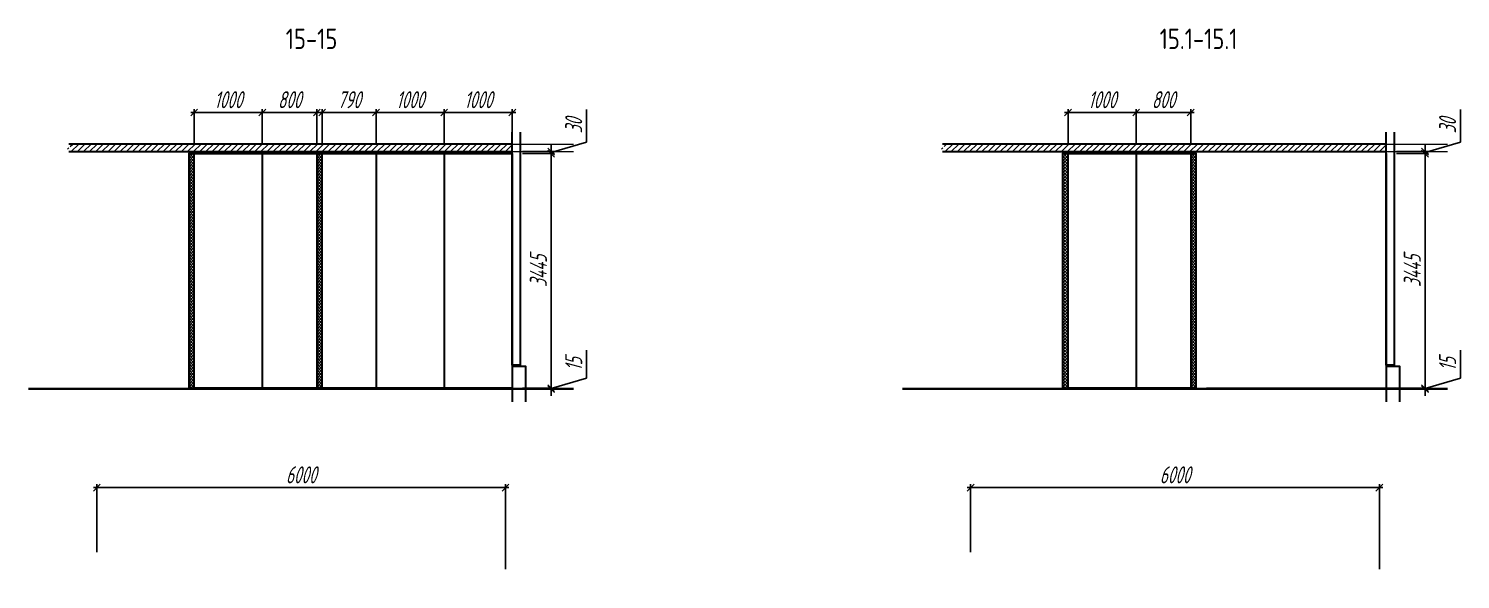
# Model space of a CAD drawing. Header units: millimetres. Extents: x -138350 to 909539, y -253833 to 111767.
# Drawn here: x 353541 to 374558, y -152112 to -144021 of the extents above; entities that cross this region are included whole.
import ezdxf

# ---------------------------------------------------------------- set-up
doc = ezdxf.new("R2010")
doc.units = ezdxf.units.MM
for name, color, linetype, lineweight in [('_Оси', 90, 'Continuous', 13), ('_Размеры', 120, 'Continuous', 13), ('_Сендвичи', 230, 'Continuous', 30), ('_Стены', 7, 'Continuous', 30), ('_Сэндвичи штрих', 7, 'Continuous', 5), ('_Текст', 141, 'Continuous', 20), ('выноска', 7, 'Continuous', 13), ('тонкие', 221, 'Continuous', 13)]:
    doc.layers.add(name, color=color, linetype=linetype, lineweight=lineweight)
doc.styles.add('Museo sans', font='CS_Gost2304.shx')
doc.styles.add('СПДС_размеры', font='spdswin.shx', dxfattribs={"width": 0.8, "oblique": 15})
doc.dimstyles.new('СПДС', dxfattribs={"dimtxt": 2.5, "dimasz": 1, "dimexe": 0.5, "dimexo": 1.5, "dimtad": 1, "dimdec": 0, "dimtxsty": 'СПДС_размеры', "dimblk": 'OBLIQUE', "dimcen": 2.5, "dimdle": 0.5, "dimadec": 8, "dimazin": 0, "dimtfac": 1, "dimtdec": 0, "dimtix": 1, "dimtmove": 0, "dimatfit": 3, "dimfxl": 1, "dimarcsym": 0})

# ---------------------------------------------------------------- blocks, each defined once
blk = doc.blocks.new('_Oblique')
at = {"layer": 'выноска', "color": 0, "lineweight": -2}
blk.add_line((-0.5, -0.5), (0.5, 0.5), dxfattribs=at)
blk = doc.blocks.new('*D678')
at = {"layer": '_Оси', "color": 0, "lineweight": -2, "ltscale": 100, "transparency": 16777216}
for p, q in [((354491, -150764), (360591, -150764)), ((354541, -151712), (354541, -150714)), ((360541, -151962), (360541, -150714))]:
    blk.add_line(p, q, dxfattribs=at)
at = {"layer": 'Defpoints', "color": 0, "ltscale": 100, "transparency": 16777216}
for p in [(360541, -150764), (354541, -151862), (360541, -152112)]:
    blk.add_point(p, dxfattribs=at)
at = {"layer": '_Оси', "color": 0, "lineweight": -2, "ltscale": 100, "transparency": 16777216, "xscale": 100, "yscale": 100, "zscale": 100, "rotation": 180}
blk.add_blockref('_Oblique', (354541, -150764), dxfattribs=at)
at = {"layer": '_Оси', "color": 0, "lineweight": -2, "ltscale": 100, "transparency": 16777216, "xscale": 100, "yscale": 100, "zscale": 100}
blk.add_blockref('_Oblique', (360541, -150764), dxfattribs=at)
at = {"layer": '_Оси', "color": 0, "ltscale": 100, "transparency": 16777216, "insert": (357541, -150576.5), "char_height": 250, "attachment_point": 5, "style": 'СПДС_размеры'}
blk.add_mtext('6000', dxfattribs=at)
blk = doc.blocks.new('*D685')
at = {"layer": '_Размеры', "color": 0, "lineweight": -2, "ltscale": 100, "transparency": 16777216}
for p, q in [((361730, -145687), (361730, -145207)), ((360791, -145828), (361261, -145828)), ((361211, -145843), (361730, -145687)), ((361211, -145828), (361211, -145728)), ((361211, -145828), (361211, -145858)), ((361211, -145828), (361211, -145858)), ((360791, -145858), (361261, -145858)), ((361211, -145858), (361211, -145958))]:
    blk.add_line(p, q, dxfattribs=at)
at = {"layer": 'Defpoints', "color": 0, "ltscale": 100, "transparency": 16777216}
for p in [(360641, -145828), (360641, -145858), (361211, -145858)]:
    blk.add_point(p, dxfattribs=at)
at = {"layer": '_Размеры', "color": 0, "lineweight": -2, "ltscale": 100, "transparency": 16777216, "xscale": 100, "yscale": 100, "zscale": 100}
for p, rotation in [((361211, -145828), 270), ((361211, -145858), 90)]:
    blk.add_blockref('_Oblique', p, dxfattribs=dict(at, rotation=rotation))
at = {"layer": '_Размеры', "color": 0, "ltscale": 100, "transparency": 16777216, "insert": (361542, -145447), "char_height": 250, "attachment_point": 5, "rotation": 90, "style": 'СПДС_размеры'}
blk.add_mtext('30', dxfattribs=at)
blk = doc.blocks.new('*D686')
at = {"layer": '_Размеры', "color": 0, "lineweight": -2, "ltscale": 100, "transparency": 16777216}
for p, q in [((361211, -145808), (361211, -149353)), ((360791, -145858), (361261, -145858)), ((360791, -149303), (361261, -149303))]:
    blk.add_line(p, q, dxfattribs=at)
at = {"layer": 'Defpoints', "color": 0, "ltscale": 100, "transparency": 16777216}
for p in [(360641, -145858), (360641, -149303), (361211, -149303)]:
    blk.add_point(p, dxfattribs=at)
at = {"layer": '_Размеры', "color": 0, "lineweight": -2, "ltscale": 100, "transparency": 16777216, "xscale": 100, "yscale": 100, "zscale": 100}
for p, rotation in [((361211, -145858), 90), ((361211, -149303), 270)]:
    blk.add_blockref('_Oblique', p, dxfattribs=dict(at, rotation=rotation))
at = {"layer": '_Размеры', "color": 0, "ltscale": 100, "transparency": 16777216, "insert": (361023.5, -147580.5), "char_height": 250, "attachment_point": 5, "rotation": 90, "style": 'СПДС_размеры'}
blk.add_mtext('3445', dxfattribs=at)
blk = doc.blocks.new('*D687')
at = {"layer": '_Размеры', "color": 0, "lineweight": -2, "ltscale": 100, "transparency": 16777216}
for p, q in [((361730, -149155), (361730, -148744)), ((361211, -149310), (361730, -149155)), ((361211, -149303), (361211, -149203)), ((360791, -149303), (361261, -149303)), ((360791, -149318), (361261, -149318)), ((361211, -149303), (361211, -149318)), ((361211, -149303), (361211, -149318)), ((361211, -149318), (361211, -149418))]:
    blk.add_line(p, q, dxfattribs=at)
at = {"layer": 'Defpoints', "color": 0, "ltscale": 100, "transparency": 16777216}
for p in [(360641, -149303), (360641, -149318), (361211, -149318)]:
    blk.add_point(p, dxfattribs=at)
at = {"layer": '_Размеры', "color": 0, "lineweight": -2, "ltscale": 100, "transparency": 16777216, "xscale": 100, "yscale": 100, "zscale": 100}
for p, rotation in [((361211, -149303), 270), ((361211, -149318), 90)]:
    blk.add_blockref('_Oblique', p, dxfattribs=dict(at, rotation=rotation))
at = {"layer": '_Размеры', "color": 0, "ltscale": 100, "transparency": 16777216, "insert": (361542, -148949), "char_height": 250, "attachment_point": 5, "rotation": 90, "style": 'СПДС_размеры'}
blk.add_mtext('15', dxfattribs=at)
blk = doc.blocks.new('*D688')
at = {"layer": '_Размеры', "color": 0, "lineweight": -2, "ltscale": 100, "transparency": 16777216}
for p, q in [((355971, -145708), (355971, -145203)), ((356971, -145708), (356971, -145203)), ((355921, -145253), (357021, -145253))]:
    blk.add_line(p, q, dxfattribs=at)
at = {"layer": 'Defpoints', "color": 0, "ltscale": 100, "transparency": 16777216}
for p in [(356971, -145253), (355971, -145858), (356971, -145858)]:
    blk.add_point(p, dxfattribs=at)
at = {"layer": '_Размеры', "color": 0, "lineweight": -2, "ltscale": 100, "transparency": 16777216, "xscale": 100, "yscale": 100, "zscale": 100, "rotation": 180}
blk.add_blockref('_Oblique', (355971, -145253), dxfattribs=at)
at = {"layer": '_Размеры', "color": 0, "lineweight": -2, "ltscale": 100, "transparency": 16777216, "xscale": 100, "yscale": 100, "zscale": 100}
blk.add_blockref('_Oblique', (356971, -145253), dxfattribs=at)
at = {"layer": '_Размеры', "color": 0, "ltscale": 100, "transparency": 16777216, "insert": (356471, -145065.5), "char_height": 250, "attachment_point": 5, "style": 'СПДС_размеры'}
blk.add_mtext('1000', dxfattribs=at)
blk = doc.blocks.new('*D689')
at = {"layer": '_Размеры', "color": 0, "lineweight": -2, "ltscale": 100, "transparency": 16777216}
for p, q in [((356971, -145708), (356971, -145203)), ((357771, -145708), (357771, -145203)), ((356921, -145253), (357821, -145253))]:
    blk.add_line(p, q, dxfattribs=at)
at = {"layer": 'Defpoints', "color": 0, "ltscale": 100, "transparency": 16777216}
for p in [(357771, -145253), (356971, -145858), (357771, -145858)]:
    blk.add_point(p, dxfattribs=at)
at = {"layer": '_Размеры', "color": 0, "lineweight": -2, "ltscale": 100, "transparency": 16777216, "xscale": 100, "yscale": 100, "zscale": 100, "rotation": 180}
blk.add_blockref('_Oblique', (356971, -145253), dxfattribs=at)
at = {"layer": '_Размеры', "color": 0, "lineweight": -2, "ltscale": 100, "transparency": 16777216, "xscale": 100, "yscale": 100, "zscale": 100}
blk.add_blockref('_Oblique', (357771, -145253), dxfattribs=at)
at = {"layer": '_Размеры', "color": 0, "ltscale": 100, "transparency": 16777216, "insert": (357371, -145065.5), "char_height": 250, "attachment_point": 5, "style": 'СПДС_размеры'}
blk.add_mtext('800', dxfattribs=at)
blk = doc.blocks.new('*D690')
at = {"layer": '_Размеры', "color": 0, "lineweight": -2, "ltscale": 100, "transparency": 16777216}
for p, q in [((357851, -145708), (357851, -145203)), ((358641, -145708), (358641, -145203)), ((357801, -145253), (358691, -145253))]:
    blk.add_line(p, q, dxfattribs=at)
at = {"layer": 'Defpoints', "color": 0, "ltscale": 100, "transparency": 16777216}
for p in [(358641, -145253), (357851, -145858), (358641, -145858)]:
    blk.add_point(p, dxfattribs=at)
at = {"layer": '_Размеры', "color": 0, "lineweight": -2, "ltscale": 100, "transparency": 16777216, "xscale": 100, "yscale": 100, "zscale": 100, "rotation": 180}
blk.add_blockref('_Oblique', (357851, -145253), dxfattribs=at)
at = {"layer": '_Размеры', "color": 0, "lineweight": -2, "ltscale": 100, "transparency": 16777216, "xscale": 100, "yscale": 100, "zscale": 100}
blk.add_blockref('_Oblique', (358641, -145253), dxfattribs=at)
at = {"layer": '_Размеры', "color": 0, "ltscale": 100, "transparency": 16777216, "insert": (358246, -145065.5), "char_height": 250, "attachment_point": 5, "style": 'СПДС_размеры'}
blk.add_mtext('790', dxfattribs=at)
blk = doc.blocks.new('*D691')
at = {"layer": '_Размеры', "color": 0, "lineweight": -2, "ltscale": 100, "transparency": 16777216}
for p, q in [((358641, -145708), (358641, -145203)), ((359641, -145708), (359641, -145203)), ((358591, -145253), (359691, -145253))]:
    blk.add_line(p, q, dxfattribs=at)
at = {"layer": 'Defpoints', "color": 0, "ltscale": 100, "transparency": 16777216}
for p in [(359641, -145253), (358641, -145858), (359641, -145858)]:
    blk.add_point(p, dxfattribs=at)
at = {"layer": '_Размеры', "color": 0, "lineweight": -2, "ltscale": 100, "transparency": 16777216, "xscale": 100, "yscale": 100, "zscale": 100, "rotation": 180}
blk.add_blockref('_Oblique', (358641, -145253), dxfattribs=at)
at = {"layer": '_Размеры', "color": 0, "lineweight": -2, "ltscale": 100, "transparency": 16777216, "xscale": 100, "yscale": 100, "zscale": 100}
blk.add_blockref('_Oblique', (359641, -145253), dxfattribs=at)
at = {"layer": '_Размеры', "color": 0, "ltscale": 100, "transparency": 16777216, "insert": (359141, -145065.5), "char_height": 250, "attachment_point": 5, "style": 'СПДС_размеры'}
blk.add_mtext('1000', dxfattribs=at)
blk = doc.blocks.new('*D692')
at = {"layer": '_Размеры', "color": 0, "lineweight": -2, "ltscale": 100, "transparency": 16777216}
for p, q in [((359641, -145708), (359641, -145203)), ((360641, -145708), (360641, -145203)), ((359591, -145253), (360691, -145253))]:
    blk.add_line(p, q, dxfattribs=at)
at = {"layer": 'Defpoints', "color": 0, "ltscale": 100, "transparency": 16777216}
for p in [(360641, -145253), (359641, -145858), (360641, -145858)]:
    blk.add_point(p, dxfattribs=at)
at = {"layer": '_Размеры', "color": 0, "lineweight": -2, "ltscale": 100, "transparency": 16777216, "xscale": 100, "yscale": 100, "zscale": 100, "rotation": 180}
blk.add_blockref('_Oblique', (359641, -145253), dxfattribs=at)
at = {"layer": '_Размеры', "color": 0, "lineweight": -2, "ltscale": 100, "transparency": 16777216, "xscale": 100, "yscale": 100, "zscale": 100}
blk.add_blockref('_Oblique', (360641, -145253), dxfattribs=at)
at = {"layer": '_Размеры', "color": 0, "ltscale": 100, "transparency": 16777216, "insert": (360141, -145065.5), "char_height": 250, "attachment_point": 5, "style": 'СПДС_размеры'}
blk.add_mtext('1000', dxfattribs=at)
blk = doc.blocks.new('*D693')
at = {"layer": '_Оси', "color": 0, "lineweight": -2, "ltscale": 100, "transparency": 16777216}
for p, q in [((367319, -150764), (373419, -150764)), ((367369, -151712), (367369, -150714)), ((373369, -151962), (373369, -150714))]:
    blk.add_line(p, q, dxfattribs=at)
at = {"layer": 'Defpoints', "color": 0, "ltscale": 100, "transparency": 16777216}
for p in [(373369, -150764), (367369, -151862), (373369, -152112)]:
    blk.add_point(p, dxfattribs=at)
at = {"layer": '_Оси', "color": 0, "lineweight": -2, "ltscale": 100, "transparency": 16777216, "xscale": 100, "yscale": 100, "zscale": 100, "rotation": 180}
blk.add_blockref('_Oblique', (367369, -150764), dxfattribs=at)
at = {"layer": '_Оси', "color": 0, "lineweight": -2, "ltscale": 100, "transparency": 16777216, "xscale": 100, "yscale": 100, "zscale": 100}
blk.add_blockref('_Oblique', (373369, -150764), dxfattribs=at)
at = {"layer": '_Оси', "color": 0, "ltscale": 100, "transparency": 16777216, "insert": (370369, -150576.5), "char_height": 250, "attachment_point": 5, "style": 'СПДС_размеры'}
blk.add_mtext('6000', dxfattribs=at)
blk = doc.blocks.new('*D694')
at = {"layer": '_Размеры', "color": 0, "lineweight": -2, "ltscale": 100, "transparency": 16777216}
for p, q in [((374558, -145687), (374558, -145207)), ((373619, -145828), (374089, -145828)), ((374039, -145843), (374558, -145687)), ((374039, -145828), (374039, -145728)), ((374039, -145828), (374039, -145858)), ((374039, -145828), (374039, -145858)), ((373619, -145858), (374089, -145858)), ((374039, -145858), (374039, -145958))]:
    blk.add_line(p, q, dxfattribs=at)
at = {"layer": 'Defpoints', "color": 0, "ltscale": 100, "transparency": 16777216}
for p in [(373469, -145828), (373469, -145858), (374039, -145858)]:
    blk.add_point(p, dxfattribs=at)
at = {"layer": '_Размеры', "color": 0, "lineweight": -2, "ltscale": 100, "transparency": 16777216, "xscale": 100, "yscale": 100, "zscale": 100}
for p, rotation in [((374039, -145828), 270), ((374039, -145858), 90)]:
    blk.add_blockref('_Oblique', p, dxfattribs=dict(at, rotation=rotation))
at = {"layer": '_Размеры', "color": 0, "ltscale": 100, "transparency": 16777216, "insert": (374370, -145447), "char_height": 250, "attachment_point": 5, "rotation": 90, "style": 'СПДС_размеры'}
blk.add_mtext('30', dxfattribs=at)
blk = doc.blocks.new('*D695')
at = {"layer": '_Размеры', "color": 0, "lineweight": -2, "ltscale": 100, "transparency": 16777216}
for p, q in [((374039, -145808), (374039, -149353)), ((373619, -145858), (374089, -145858)), ((370829, -149303), (374089, -149303))]:
    blk.add_line(p, q, dxfattribs=at)
at = {"layer": 'Defpoints', "color": 0, "ltscale": 100, "transparency": 16777216}
for p in [(373469, -145858), (370679, -149303), (374039, -149303)]:
    blk.add_point(p, dxfattribs=at)
at = {"layer": '_Размеры', "color": 0, "lineweight": -2, "ltscale": 100, "transparency": 16777216, "xscale": 100, "yscale": 100, "zscale": 100}
for p, rotation in [((374039, -145858), 90), ((374039, -149303), 270)]:
    blk.add_blockref('_Oblique', p, dxfattribs=dict(at, rotation=rotation))
at = {"layer": '_Размеры', "color": 0, "ltscale": 100, "transparency": 16777216, "insert": (373851.5, -147580.5), "char_height": 250, "attachment_point": 5, "rotation": 90, "style": 'СПДС_размеры'}
blk.add_mtext('3445', dxfattribs=at)
blk = doc.blocks.new('*D697')
at = {"layer": '_Размеры', "color": 0, "lineweight": -2, "ltscale": 100, "transparency": 16777216}
for p, q in [((368799, -145708), (368799, -145203)), ((369799, -145708), (369799, -145203)), ((368749, -145253), (369849, -145253))]:
    blk.add_line(p, q, dxfattribs=at)
at = {"layer": 'Defpoints', "color": 0, "ltscale": 100, "transparency": 16777216}
for p in [(369799, -145253), (368799, -145858), (369799, -145858)]:
    blk.add_point(p, dxfattribs=at)
at = {"layer": '_Размеры', "color": 0, "lineweight": -2, "ltscale": 100, "transparency": 16777216, "xscale": 100, "yscale": 100, "zscale": 100, "rotation": 180}
blk.add_blockref('_Oblique', (368799, -145253), dxfattribs=at)
at = {"layer": '_Размеры', "color": 0, "lineweight": -2, "ltscale": 100, "transparency": 16777216, "xscale": 100, "yscale": 100, "zscale": 100}
blk.add_blockref('_Oblique', (369799, -145253), dxfattribs=at)
at = {"layer": '_Размеры', "color": 0, "ltscale": 100, "transparency": 16777216, "insert": (369299, -145065.5), "char_height": 250, "attachment_point": 5, "style": 'СПДС_размеры'}
blk.add_mtext('1000', dxfattribs=at)
blk = doc.blocks.new('*D698')
at = {"layer": '_Размеры', "color": 0, "lineweight": -2, "ltscale": 100, "transparency": 16777216}
for p, q in [((369799, -145708), (369799, -145203)), ((370599, -145708), (370599, -145203)), ((369749, -145253), (370649, -145253))]:
    blk.add_line(p, q, dxfattribs=at)
at = {"layer": 'Defpoints', "color": 0, "ltscale": 100, "transparency": 16777216}
for p in [(370599, -145253), (369799, -145858), (370599, -145858)]:
    blk.add_point(p, dxfattribs=at)
at = {"layer": '_Размеры', "color": 0, "lineweight": -2, "ltscale": 100, "transparency": 16777216, "xscale": 100, "yscale": 100, "zscale": 100, "rotation": 180}
blk.add_blockref('_Oblique', (369799, -145253), dxfattribs=at)
at = {"layer": '_Размеры', "color": 0, "lineweight": -2, "ltscale": 100, "transparency": 16777216, "xscale": 100, "yscale": 100, "zscale": 100}
blk.add_blockref('_Oblique', (370599, -145253), dxfattribs=at)
at = {"layer": '_Размеры', "color": 0, "ltscale": 100, "transparency": 16777216, "insert": (370199, -145065.5), "char_height": 250, "attachment_point": 5, "style": 'СПДС_размеры'}
blk.add_mtext('800', dxfattribs=at)
blk = doc.blocks.new('*D702')
at = {"layer": '_Размеры', "color": 0, "lineweight": -2, "ltscale": 100, "transparency": 16777216}
for p, q in [((374558, -149155), (374558, -148744)), ((374039, -149310), (374558, -149155)), ((374039, -149303), (374039, -149203)), ((373819, -149303), (374089, -149303)), ((373819, -149318), (374089, -149318)), ((374039, -149303), (374039, -149318)), ((374039, -149303), (374039, -149318)), ((374039, -149318), (374039, -149418))]:
    blk.add_line(p, q, dxfattribs=at)
at = {"layer": 'Defpoints', "color": 0, "ltscale": 100, "transparency": 16777216}
for p in [(373669, -149303), (373669, -149318), (374039, -149318)]:
    blk.add_point(p, dxfattribs=at)
at = {"layer": '_Размеры', "color": 0, "lineweight": -2, "ltscale": 100, "transparency": 16777216, "xscale": 100, "yscale": 100, "zscale": 100}
for p, rotation in [((374039, -149303), 270), ((374039, -149318), 90)]:
    blk.add_blockref('_Oblique', p, dxfattribs=dict(at, rotation=rotation))
at = {"layer": '_Размеры', "color": 0, "ltscale": 100, "transparency": 16777216, "insert": (374370, -148949), "char_height": 250, "attachment_point": 5, "rotation": 90, "style": 'СПДС_размеры'}
blk.add_mtext('15', dxfattribs=at)

msp = doc.modelspace()

# ---------------------------------------------------------------- hatches: boundary and pattern name
at = {"layer": '_Сэндвичи штрих', "ltscale": 100}
h = msp.add_hatch(dxfattribs=at)
h.set_pattern_fill('ANSI31', color=256, scale=20)
h.set_pattern_definition([(45, (227225, -18629), (-44.90128, 44.90128), [])])
h.paths.add_polyline_path([(354130, -145798), (354130, -145828), (360641, -145828), (360641, -145718), (354130, -145718), (354130, -145748), (354180, -145760.5), (354080, -145785.5)])
h = msp.add_hatch(dxfattribs=at)
h.set_pattern_fill('ANSI31', color=256, scale=20)
h.set_pattern_definition([(45, (240053, -18629), (-44.90128, 44.90128), [])])
h.paths.add_polyline_path([(366958, -145798), (366958, -145828), (373469, -145828), (373469, -145718), (366958, -145718), (366958, -145748), (367008, -145760.5), (366908, -145785.5)])
h = msp.add_hatch(dxfattribs=at)
h.set_pattern_fill('ANSI37', color=256, scale=10)
h.set_pattern_definition([(45, (236895, 0), (-22.4506403, 22.4506403), []), (135, (236895, 0), (-22.4506403, -22.4506403), [])])
h.paths.add_polyline_path([(355971, -145858), (355891, -145858), (355891, -149303), (355971, -149303)])
h = msp.add_hatch(dxfattribs=at)
h.set_pattern_fill('ANSI37', color=256, scale=10)
h.set_pattern_definition([(45, (238775, 0), (-22.4506403, 22.4506403), []), (135, (238775, 0), (-22.4506403, -22.4506403), [])])
h.paths.add_polyline_path([(357851, -145858), (357771, -145858), (357771, -149303), (357851, -149303)])
h = msp.add_hatch(dxfattribs=at)
h.set_pattern_fill('ANSI37', color=256, scale=10)
h.set_pattern_definition([(45, (249723, 0), (-22.4506403, 22.4506403), []), (135, (249723, 0), (-22.4506403, -22.4506403), [])])
h.paths.add_polyline_path([(368799, -145858), (368719, -145858), (368719, -149303), (368799, -149303)])
h = msp.add_hatch(dxfattribs=at)
h.set_pattern_fill('ANSI37', color=256, scale=10)
h.set_pattern_definition([(45, (251603, 0), (-22.4506403, 22.4506403), []), (135, (251603, 0), (-22.4506403, -22.4506403), [])])
h.paths.add_polyline_path([(370679, -145858), (370599, -145858), (370599, -149303), (370679, -149303)])

# ---------------------------------------------------------------- linework, layer by layer
at = {"layer": '_Сендвичи', "ltscale": 100}
for p, q in [((360641, -148963), (360641, -145544)), ((360761, -148963), (360761, -145544)), ((373469, -148963), (373469, -145544)), ((373589, -148963), (373589, -145544)), ((360761, -148963), (360641, -148963)), ((373589, -148963), (373469, -148963))]:
    msp.add_line(p, q, dxfattribs=at)
at = {"layer": '_Сендвичи', "color": 2, "ltscale": 100}
for p, q in [((355971, -145858), (360641, -145858)), ((356971, -145858), (356971, -149303)), ((358641, -145858), (358641, -149303)), ((359641, -145858), (359641, -149303)), ((360641, -145858), (360641, -149303)), ((360641, -145858), (360641, -149303)), ((368799, -145858), (370679, -145858)), ((369799, -145858), (369799, -149303)), ((373469, -145858), (373469, -149303)), ((373469, -145858), (373469, -149303)), ((360641, -149303), (355971, -149303)), ((370679, -149303), (368799, -149303))]:
    msp.add_line(p, q, dxfattribs=at)
for points in [[(355891, -149303), (355971, -149303), (355971, -145858), (355891, -145858)], [(357771, -149303), (357851, -149303), (357851, -145858), (357771, -145858)], [(368719, -149303), (368799, -149303), (368799, -145858), (368719, -145858)], [(370599, -149303), (370679, -149303), (370679, -145858), (370599, -145858)]]:
    msp.add_lwpolyline(points, close=True, dxfattribs=at)
at = {"layer": '_Стены', "ltscale": 100}
for points in [[(354130, -145828), (360641, -145828), (360641, -145718), (354130, -145718)], [(366958, -145828), (373469, -145828), (373469, -145718), (366958, -145718)], [(360841, -149503), (360841, -148983), (360641, -148983), (360641, -149503)], [(373669, -149503), (373669, -148983), (373469, -148983), (373469, -149503)]]:
    msp.add_lwpolyline(points, dxfattribs=at)
at = {"layer": 'тонкие', "ltscale": 100}
for p, q in [((354130, -145718), (361541, -145718)), ((354130, -145828), (361541, -145828)), ((366958, -145718), (374369, -145718)), ((366958, -145828), (374369, -145828)), ((353541, -149303), (361541, -149303)), ((353541, -149318), (361541, -149318)), ((366369, -149303), (374369, -149303)), ((366369, -149318), (374369, -149318))]:
    msp.add_line(p, q, dxfattribs=at)

# ---------------------------------------------------------------- texts
at = {"layer": '_Текст', "linetype": 'Continuous', "ltscale": 100, "style": 'Museo sans'}
for s, p in [('15-15', (357315, -144321)), ('15.1-15.1', (370143, -144321))]:
    msp.add_text(s, height=300, dxfattribs=at).set_placement(p)

# ---------------------------------------------------------------- dimensions: what is measured, and where the dimension line sits
at = {"layer": '_Оси', "ltscale": 100}
for base, p1, p2, picture, middle in [((360541, -150764), (354541, -151862), (360541, -152112), '*D678', (357541, -150576.5)), ((373369, -150764), (367369, -151862), (373369, -152112), '*D693', (370369, -150576.5))]:
    dim = msp.add_linear_dim(base=base, p1=p1, p2=p2, dimstyle='СПДС', override={"dimscale": 100, "dimtix": 0, "dimtmove": 1}, dxfattribs=at)
    dim.commit()
    dim.dimension.update_dxf_attribs({"geometry": picture, "text_midpoint": middle})
at = {"layer": '_Размеры', "ltscale": 100}
for base, p1, p2, picture, middle in [((356971, -145253), (355971, -145858), (356971, -145858), '*D688', (356471, -145065.5)), ((357771, -145253), (356971, -145858), (357771, -145858), '*D689', (357371, -145065.5)), ((358641, -145253), (357851, -145858), (358641, -145858), '*D690', (358246, -145065.5)), ((359641, -145253), (358641, -145858), (359641, -145858), '*D691', (359141, -145065.5)), ((360641, -145253), (359641, -145858), (360641, -145858), '*D692', (360141, -145065.5)), ((369799, -145253), (368799, -145858), (369799, -145858), '*D697', (369299, -145065.5)), ((370599, -145253), (369799, -145858), (370599, -145858), '*D698', (370199, -145065.5))]:
    dim = msp.add_linear_dim(base=base, p1=p1, p2=p2, dimstyle='СПДС', override={"dimscale": 100, "dimtix": 0, "dimtmove": 1}, dxfattribs=at)
    dim.commit()
    dim.dimension.update_dxf_attribs({"geometry": picture, "text_midpoint": middle})
for base, p1, p2, picture, middle in [((361211, -145858), (360641, -145828), (360641, -145858), '*D685', (361542.3, -145624.9)), ((374039, -145858), (373469, -145828), (373469, -145858), '*D694', (374370.3, -145624.9)), ((361211, -149303), (360641, -145858), (360641, -149303), '*D686', (361023.5, -147580.5)), ((374039, -149303), (373469, -145858), (370679, -149303), '*D695', (373851.5, -147580.5)), ((361211, -149318), (360641, -149303), (360641, -149318), '*D687', (361542.3, -149092.4)), ((374039, -149318), (373669, -149303), (373669, -149318), '*D702', (374370.3, -149092.4))]:
    dim = msp.add_linear_dim(base=base, p1=p1, p2=p2, angle=90, dimstyle='СПДС', override={"dimscale": 100, "dimtix": 0, "dimtmove": 1}, dxfattribs=at)
    dim.commit()
    dim.dimension.update_dxf_attribs({"geometry": picture, "text_midpoint": middle})

doc.saveas('drawing.dxf')
